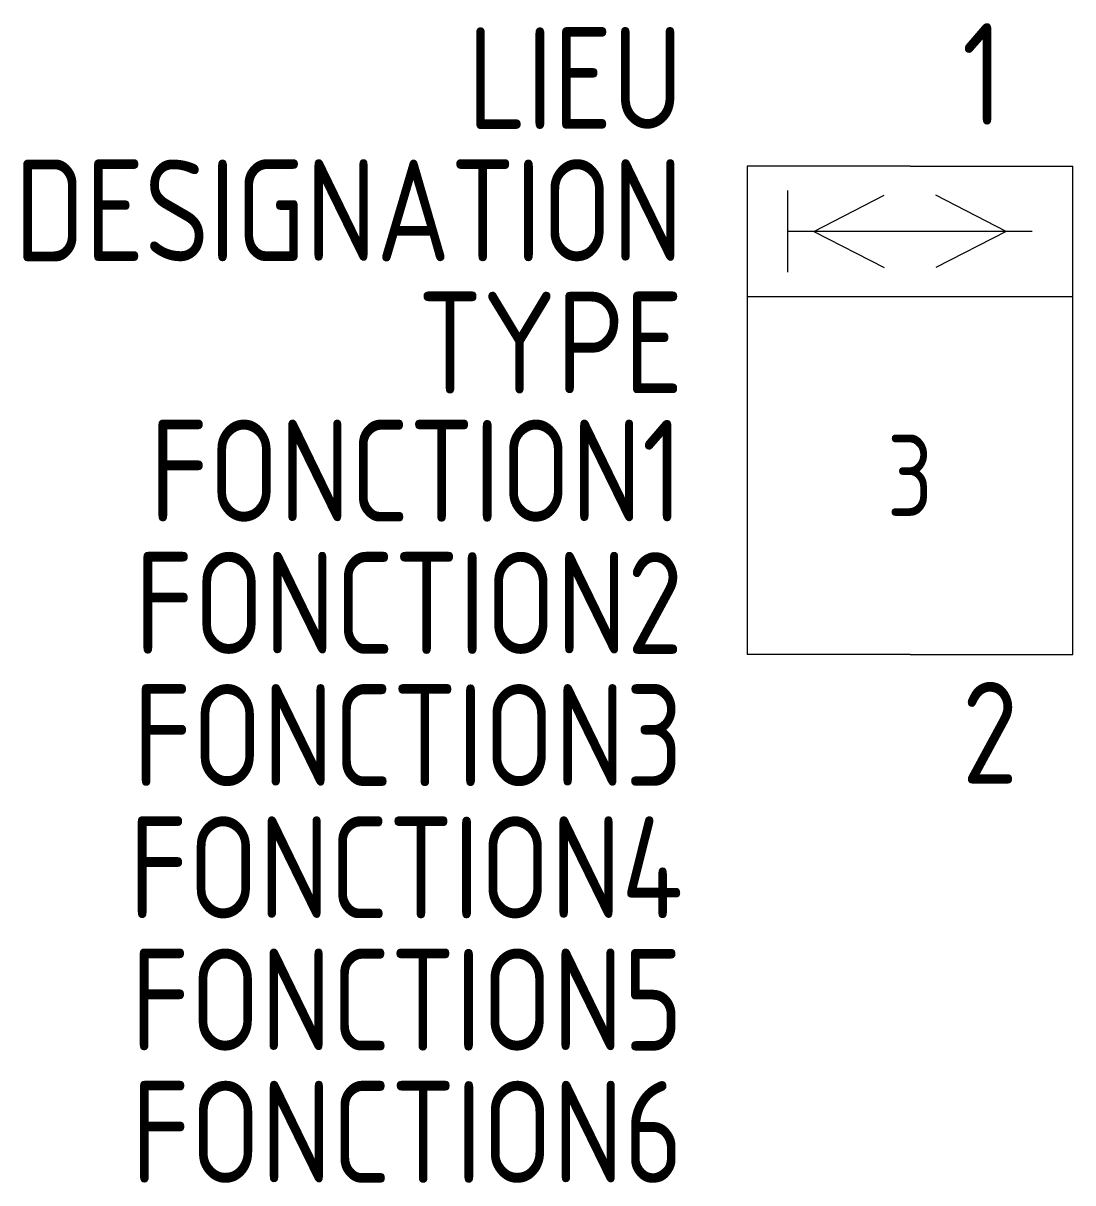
# Model space of a CAD drawing. Extents: x -1606.4 to -1580.6, y -904.6 to -876.1.
import ezdxf
from ezdxf.enums import TextEntityAlignment as Align

# ---------------------------------------------------------------- set-up
doc = ezdxf.new("R2010")
doc.units = 0
doc.header["$LTSCALE"] = 0.3
for name, color, linetype in [('SYMB_FIL', 3, 'CONTINUOUS'), ('SYMB_TXT_CONTACT', 2, 'CONTINUOUS'), ('SYMB_TXT_NOM', 3, 'CONTINUOUS')]:
    doc.layers.add(name, color=color, linetype=linetype)
doc.styles.add('NET2_5', font='isocp.shx', dxfattribs={"width": 0.9, "height": 2.5})
doc.styles.add('NET_2', font='isocp.shx', dxfattribs={"width": 0.9, "height": 2})

msp = doc.modelspace()

# ---------------------------------------------------------------- linework, layer by layer
at = {"layer": 'SYMB_FIL'}
for p, q in [((-1584.634, -879.593), (-1580.634, -879.593)), ((-1587.634, -882.193), (-1587.634, -880.193)), ((-1586.997, -881.193), (-1585.271, -880.304)), ((-1582.271, -881.193), (-1583.997, -880.304)), ((-1581.634, -881.193), (-1587.634, -881.193)), ((-1586.997, -881.193), (-1585.271, -882.083)), ((-1582.271, -881.193), (-1583.997, -882.083)), ((-1588.634, -882.793), (-1580.634, -882.793)), ((-1584.634, -891.593), (-1588.634, -891.593))]:
    msp.add_line(p, q, dxfattribs=at)
for points in [[(-1584.634, -879.593), (-1588.634, -879.593), (-1588.634, -891.593)], [(-1584.634, -891.593), (-1580.634, -891.593), (-1580.634, -879.593)]]:
    msp.add_lwpolyline(points, dxfattribs=at)

# ---------------------------------------------------------------- texts
at = {"layer": 'SYMB_TXT_CONTACT', "style": 'NET2_5', "width": 0.9, "flags": 8}
for tag, p, s in [('1', (-1583.359, -878.577), '1'), ('2', (-1583.359, -894.767), '2')]:
    msp.add_attdef(tag, p, s, height=2.5, dxfattribs=at)
at = {"layer": 'SYMB_TXT_CONTACT', "style": 'NET_2', "width": 0.9, "flags": 8}
msp.add_attdef('3', text='Wh', height=2, dxfattribs=at).set_placement((-1584.634, -887.193), align=Align.MIDDLE_CENTER)
at = {"layer": 'SYMB_TXT_NOM', "style": 'NET2_5', "width": 0.9, "flags": 8}
for tag, text, p in [('LIEU', '', (-1590.209, -878.678)), ('DESIGNATION', 'P?', (-1590.209, -881.928)), ('TYPE', '', (-1590.209, -885.178)), ('FONCTION1', '', (-1590.209, -888.328)), ('FONCTION2', '', (-1590.209, -891.578)), ('FONCTION3', '', (-1590.209, -894.828)), ('FONCTION4', '', (-1590.209, -898.078)), ('FONCTION5', '', (-1590.209, -901.328)), ('FONCTION6', '', (-1590.209, -904.578))]:
    msp.add_attdef(tag, text=text, height=2.5, dxfattribs=at).set_placement(p, align=Align.RIGHT)

doc.saveas('drawing.dxf')
